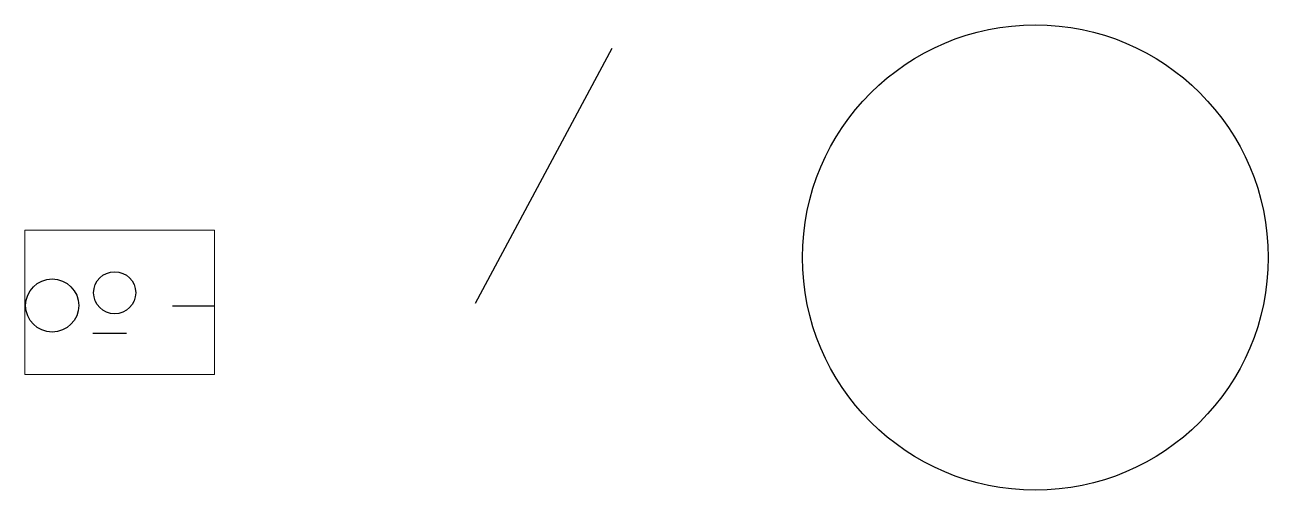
# Paper-space layout '布局1' of a CAD drawing. Extents: x 1 to 56.1, y -4.3 to 16.3.
# The model-space entities are those that its viewports show. They can reach past a viewport. Long polylines and large blocks are cut down to what shows.
import ezdxf

# ---------------------------------------------------------------- set-up
doc = ezdxf.new("R2010")
doc.units = 0
doc.header["$LTSCALE"] = 10
doc.header["$MEASUREMENT"] = 0

msp = doc.modelspace()

# ---------------------------------------------------------------- linework, layer by layer
for p, q in [((120050, 22592), (141282, 22592)), ((79082, 8547), (96426, 8547))]:
    msp.add_line(p, q)
for centre, radius in [((90296, 29316), 10823), ((58149, 22741), 13668)]:
    msp.add_circle(centre, radius)

psp = doc.layouts.new('布局1')

# ---------------------------------------------------------------- linework, layer by layer
psp.add_line((27.048, 15.248), (20.994, 3.949))
psp.add_circle((45.795, 5.99), 10.31)

# ---------------------------------------------------------------- viewports
at = {"layer": '0', "view_target_point": (6, 4.5)}
psp.add_viewport(center=(5.25, 4), size=(8.4, 6.4), view_center_point=(92875.42, 24338.364), view_height=74341.81308, dxfattribs=at)

doc.saveas('drawing.dxf')
